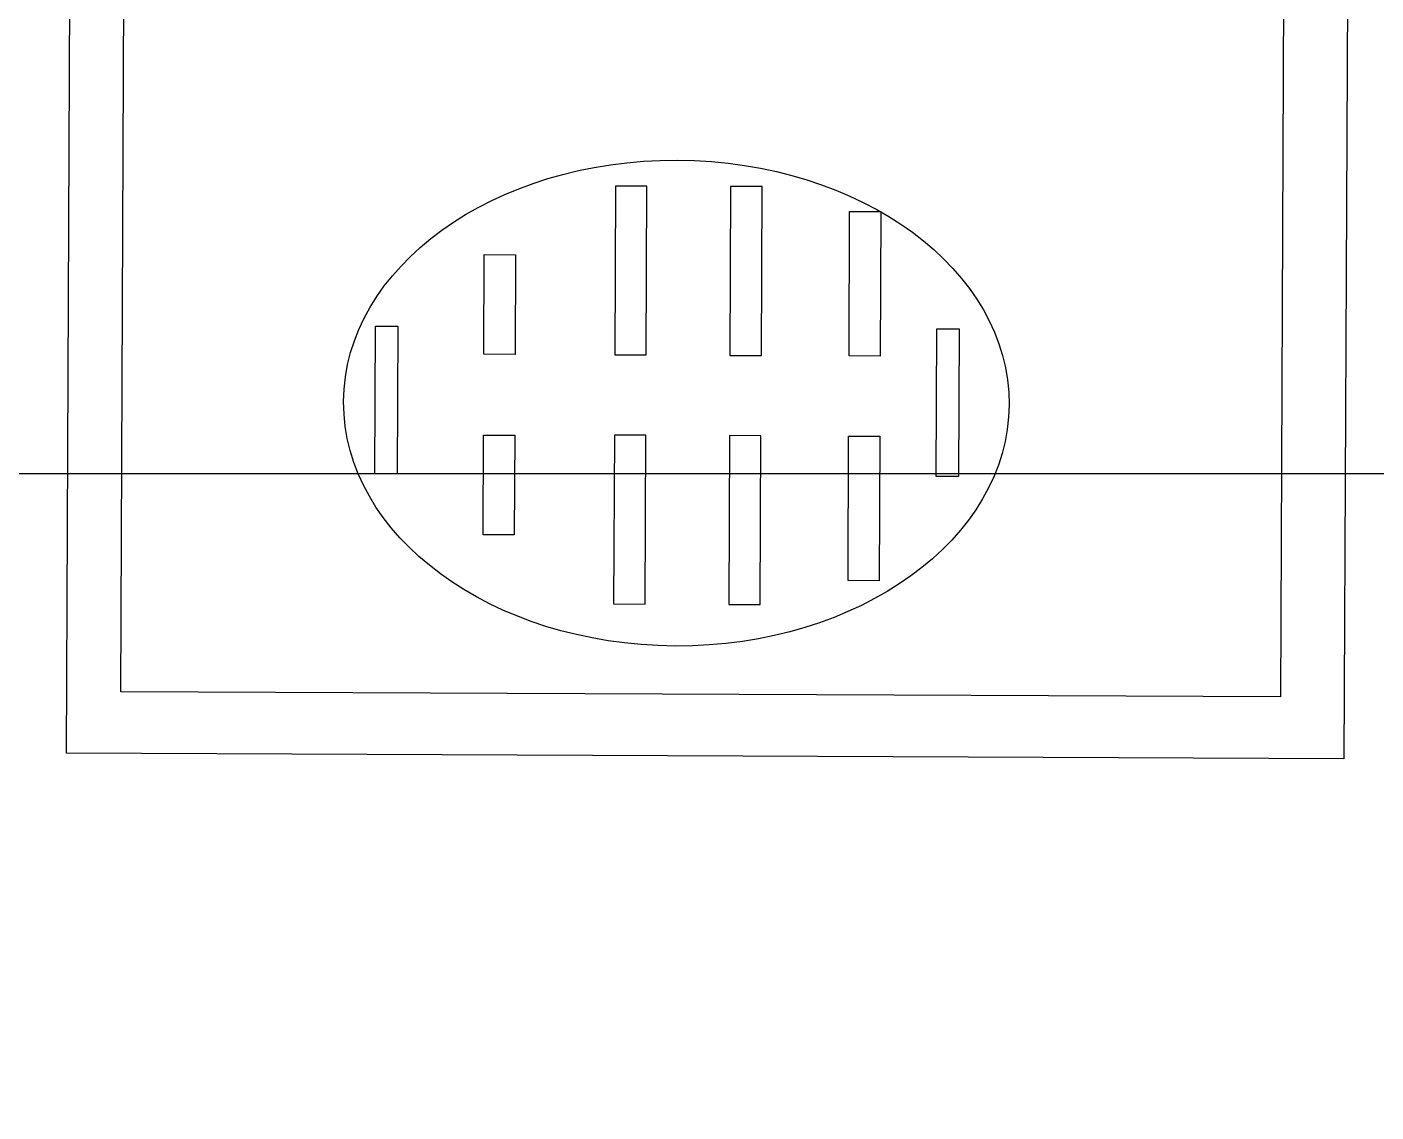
# Model space of a CAD drawing. Header units: inches. Extents: x 567115 to 582893, y 124948 to 133566.
# Drawn here: x 580470.89 to 580487.95, y 127173.19 to 127186.91 of the extents above; entities that cross this region are included whole.
import ezdxf

# ---------------------------------------------------------------- set-up
doc = ezdxf.new("R2010")
doc.units = ezdxf.units.IN
doc.header["$MEASUREMENT"] = 0
for name, color, linetype in [('BOARD', 3, 'Continuous'), ('kazeb', 15, 'Continuous'), ('LIGHTING', 3, 'Continuous')]:
    doc.layers.add(name, color=color, linetype=linetype)

# ---------------------------------------------------------------- blocks, each defined once
blk = doc.blocks.new('BOARD1')
at = {"layer": 'BOARD'}
for p, q in [((-25.172, -34.604), (-25.172, -12.731)), ((-25.172, -12.731), (5.257, -12.731)), ((-24.117, -33.511), (-24.117, -13.656)), ((-24.117, -13.656), (4.214, -13.656)), ((4.214, -33.511), (-24.117, -33.511)), ((5.257, -34.604), (-25.172, -34.604))]:
    blk.add_line(p, q, dxfattribs=at)
at = {"layer": 'BOARD', "color": 2}
for p, q in [((-20.367, -18.37), (-20.367, -17.988)), ((-20.367, -17.988), (-17.839, -17.988)), ((-17.839, -17.988), (-17.839, -18.37)), ((-17.839, -18.37), (-20.367, -18.37)), ((-21.402, -20.381), (-21.402, -19.847)), ((-21.402, -19.847), (-19.695, -19.847)), ((-19.695, -19.847), (-19.695, -20.381)), ((-18.311, -20.381), (-18.311, -19.847)), ((-18.311, -19.847), (-16.604, -19.847)), ((-16.604, -19.847), (-16.604, -20.381)), ((-19.695, -20.381), (-21.402, -20.381)), ((-16.604, -20.381), (-18.311, -20.381)), ((-19.686, -22.088), (-22.576, -22.088)), ((-22.576, -22.088), (-22.576, -22.626)), ((-19.686, -22.626), (-19.686, -22.088)), ((-15.421, -22.088), (-18.311, -22.088)), ((-18.311, -22.088), (-18.311, -22.626)), ((-15.421, -22.626), (-15.421, -22.088)), ((-22.576, -22.626), (-19.686, -22.626)), ((-18.311, -22.626), (-15.421, -22.626)), ((-19.686, -24.06), (-22.576, -24.06)), ((-22.576, -24.06), (-22.576, -24.598)), ((-19.686, -24.598), (-19.686, -24.06)), ((-15.421, -24.06), (-18.311, -24.06)), ((-18.311, -24.06), (-18.311, -24.598)), ((-15.421, -24.598), (-15.421, -24.06)), ((-22.576, -24.598), (-19.686, -24.598)), ((-18.311, -24.598), (-15.421, -24.598)), ((-22.157, -26.632), (-22.157, -26.099)), ((-22.157, -26.099), (-19.686, -26.099)), ((-19.686, -26.099), (-19.686, -26.632)), ((-18.311, -26.632), (-18.311, -26.099)), ((-18.311, -26.099), (-15.84, -26.099)), ((-15.84, -26.099), (-15.84, -26.632)), ((-19.686, -26.632), (-22.157, -26.632)), ((-15.84, -26.632), (-18.311, -26.632)), ((-20.367, -27.982), (-20.367, -27.599)), ((-20.367, -27.599), (-17.839, -27.599)), ((-17.839, -27.599), (-17.839, -27.982)), ((-17.839, -27.982), (-20.367, -27.982))]:
    blk.add_line(p, q, dxfattribs=at)
at = {"layer": 'BOARD', "color": 30}
blk.add_ellipse((-19.132, -23.147), major_axis=(0, -5.697), ratio=0.730008, dxfattribs=at)

msp = doc.modelspace()

# ---------------------------------------------------------------- hatches: boundary and pattern name
at = {"layer": 'kazeb'}
h = msp.add_hatch(dxfattribs=at)
h.set_pattern_fill('LINE', color=256, scale=150, style=2)
h.paths.add_polyline_path([(581129.066, 126991.539), (581129.066, 127606.539), (581094.066, 127606.539), (581094.066, 127691.539), (581179.066, 127691.539), (581179.066, 127606.539), (581144.066, 127606.539), (581144.066, 126991.539), (581179.066, 126991.539), (581179.066, 126929.539), (581793.066, 126929.539), (581793.065, 126991.539), (581829.066, 126991.539), (581829.066, 127606.539), (581794.066, 127606.539), (581794.066, 127691.539), (581879.066, 127691.539), (581879.066, 127606.539), (581844.066, 127606.539), (581844.066, 126991.539), (581878.065, 126991.54), (581878.066, 126929.538), (582594.066, 126929.541), (582594.066, 126991.539), (582656.066, 126991.539), (582656.066, 127591.539), (582594.066, 127591.539), (582594.066, 127664.039), (582377.066, 127664.039), (582377.066, 127924.539), (580444.066, 127924.539), (580444.066, 127691.539), (580479.566, 127691.539), (580479.566, 127606.539), (580444.066, 127606.539), (580444.066, 126991.539), (580479.066, 126991.539), (580479.066, 126929.538), (581078.566, 126929.541), (581078.566, 126991.539)])

# ---------------------------------------------------------------- block references
at = {"layer": 'LIGHTING', "linetype": 'Continuous', "ltscale": 7, "xscale": 0.738630000007106, "yscale": 0.738630000007106, "zscale": 0.738630000007106, "rotation": 89.74614928606582}
msp.add_blockref('BOARD1', (580462.066, 127196.36), dxfattribs=at)

doc.saveas('drawing.dxf')
